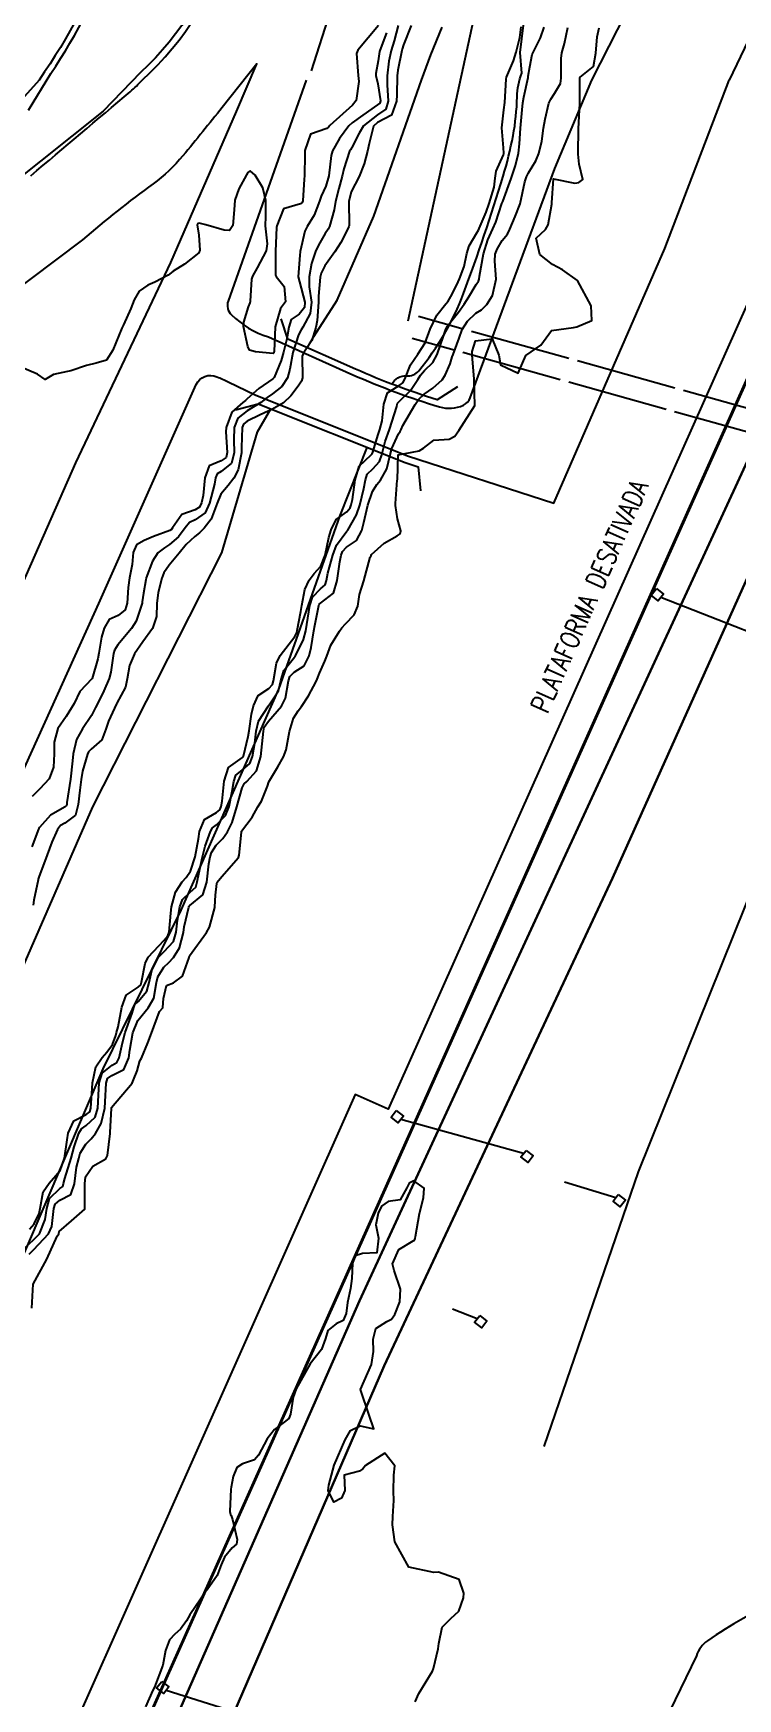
# Model space of a CAD drawing. Header units: metres. Extents: x 318500 to 325275, y 7408834 to 7428799.
# Drawn here: x 323290.4 to 323346.1, y 7418871.9 to 7419003.7 of the extents above; entities that cross this region are included whole.
import ezdxf

# ---------------------------------------------------------------- set-up
doc = ezdxf.new("R2010")
doc.units = ezdxf.units.M
doc.header["$MEASUREMENT"] = 0
doc.linetypes.add('CONTINUO', pattern=[0])
doc.linetypes.add('TRACEJADO', pattern=[8.7, 8, -0.7])
for name, color, linetype in [('CAIXA', 45, 'Continuous'), ('Canteiro', 45, 'Continuous'), ('Curvas de Nivel 1m', 11, 'Continuous'), ('Curvas de Nivel 5m', 15, 'Continuous'), ('Divisas', 45, 'Continuous'), ('Hidrografia', 140, 'Continuous'), ('Linha Férrea', 20, 'Continuous'), ('PLATAFORMA', 45, 'Continuous'), ('Pontes_Viadutos_Tubos', 190, 'Continuous'), ('Pórticos', 45, 'Continuous'), ('TEXTO', 45, 'Continuous'), ('Vias Primárias', 230, 'Continuous'), ('Vias Secundárias', 230, 'Continuous')]:
    doc.layers.add(name, color=color, linetype=linetype)
doc.styles.add('ROMANS', font='romans', dxfattribs={"height": 0.2})

msp = doc.modelspace()

# ---------------------------------------------------------------- linework, layer by layer
at = {"layer": 'CAIXA', "linetype": 'TRACEJADO', "flags": 128}
for points in [[(323374.68, 7418966.25), (323320.87, 7418981.28)], [(323373.98, 7418964.57), (323320.38, 7418979.55)]]:
    msp.add_lwpolyline(points, dxfattribs=at)
at = {"layer": 'Canteiro'}
msp.add_lwpolyline([(323290, 7418997.62), (323291.77, 7419000.51, 0.05983), (323296.96, 7419010.62, 0.200143), (323297.87, 7419015.54), (323297.37, 7419019.72, -0.116913), (323298.47, 7419027.18, -0.05708), (323300.63, 7419031.37, -0.699524), (323310.71, 7419026.93), (323305.64, 7419011.71, -0.140678), (323298.87, 7419000.61), (323295.92, 7418997.54), (323290.97, 7418993.58), (323286.86, 7418990.34)], format="xyb", dxfattribs=at)
at = {"layer": 'Curvas de Nivel 1m', "flags": 128}
for points, elevation in [([(323317.72, 7419004.33), (323316.06, 7419002.37), (323315.96, 7419002.11), (323316.1, 7419000.37), (323316.14, 7418999.89), (323315.93, 7418998.38), (323315.64, 7418998.02), (323313.86, 7418996.41), (323313.75, 7418996.27), (323313.62, 7418996.16), (323312.32, 7418995.71), (323311.89, 7418994.43), (323311.89, 7418994.12), (323311.85, 7418992.43), (323311.82, 7418992.16), (323311.71, 7418990.43), (323311.67, 7418990.3), (323311.54, 7418990.19), (323310.18, 7418989.8), (323309.65, 7418988.46), (323309.64, 7418988.32), (323309.57, 7418986.46), (323309.55, 7418984.55), (323309.6, 7418984.46), (323310.25, 7418983.65), (323310.35, 7418982.45), (323309.94, 7418981.93), (323309.54, 7418980.46), (323309.45, 7418978.52), (323309.43, 7418978.46), (323309.42, 7418978.42), (323309.38, 7418978.37), (323307.98, 7418978.48), (323307.51, 7418978.62), (323307.38, 7418978.92), (323307.03, 7418980.49), (323307.06, 7418980.84), (323307.42, 7418982.04), (323307.54, 7418982.37), (323307.57, 7418982.49), (323307.69, 7418984.25), (323307.75, 7418984.49), (323308.13, 7418985.14), (323308.85, 7418986.47), (323308.93, 7418987.03), (323308.77, 7418988.47), (323308.78, 7418989.21), (323308.78, 7418990.47), (323308.56, 7418991.48), (323307.95, 7418992.48), (323307.56, 7418992.81), (323307.36, 7418992.69), (323307.26, 7418992.49), (323306.66, 7418991.39), (323306.35, 7418990.5), (323306.29, 7418989.74), (323306.18, 7418988.5), (323305.91, 7418988.1), (323305.5, 7418988.12), (323304.04, 7418988.53), (323303.51, 7418988.67), (323303.42, 7418988.64), (323303.37, 7418988.54), (323303.5, 7418987.73), (323303.58, 7418986.54), (323303.48, 7418986.32), (323302.35, 7418985.44), (323301.46, 7418984.88), (323301.29, 7418984.75), (323301.06, 7418984.57), (323300.02, 7418984.01), (323299.45, 7418983.76), (323298.76, 7418983.28), (323298.38, 7418982.61), (323298.1, 7418981.93), (323297.53, 7418980.62), (323297.4, 7418980.35), (323296.69, 7418978.63), (323296.19, 7418977.82), (323295.36, 7418977.6), (323294.61, 7418977.41), (323293.35, 7418976.99), (323293.1, 7418976.93), (323292, 7418976.69), (323291.59, 7418976.45), (323291.34, 7418976.31), (323290.72, 7418976.71), (323289.36, 7418977.31)], 726), ([(323289.64, 7418907.49), (323290.44, 7418908.24), (323290.87, 7418908.69), (323291.34, 7418909.81), (323291.47, 7418910.69), (323291.68, 7418911.48), (323292.49, 7418912.28), (323292.72, 7418912.44), (323292.79, 7418912.67), (323292.89, 7418913.05), (323293.39, 7418914.66), (323293.63, 7418915.56), (323293.98, 7418916.65), (323294.2, 7418917), (323294.56, 7418917.25), (323295.29, 7418917.91), (323295.49, 7418918.63), (323295.56, 7418919.66), (323295.61, 7418920.63), (323295.83, 7418921.41), (323296.62, 7418922.02), (323297, 7418922.24), (323297.18, 7418922.61), (323297.45, 7418923.81), (323297.66, 7418924.61), (323298.22, 7418926.14), (323298.35, 7418926.6), (323298.43, 7418926.84), (323298.69, 7418927.07), (323299.38, 7418927.9), (323299.57, 7418928.58), (323299.77, 7418929.53), (323300.3, 7418930.57), (323300.74, 7418931.04), (323301.48, 7418931.82), (323301.7, 7418932.55), (323301.81, 7418933.51), (323301.99, 7418934.55), (323302.19, 7418935.15), (323302.81, 7418935.73), (323303.24, 7418936.11), (323303.37, 7418936.53), (323303.48, 7418937.18), (323303.79, 7418938.53), (323304, 7418939.37), (323304.41, 7418940.52), (323304.58, 7418940.81), (323304.88, 7418941.04), (323305.61, 7418941.78), (323305.88, 7418942.5), (323306.14, 7418943.72), (323306.26, 7418944.49), (323306.43, 7418944.99), (323306.93, 7418945.39), (323307.52, 7418945.9), (323307.73, 7418946.47), (323307.92, 7418947.52), (323308.03, 7418948.47), (323308.21, 7418949.25), (323308.99, 7418950.46), (323309.8, 7418951.67), (323309.99, 7418952.45), (323310.21, 7418953.27), (323311.06, 7418954.33), (323311.11, 7418954.38), (323311.15, 7418954.43), (323311.78, 7418955.72), (323311.95, 7418956.42), (323312.12, 7418957.4), (323312.28, 7418958.42), (323312.48, 7418959.06), (323313.13, 7418959.73), (323313.49, 7418960.05), (323313.6, 7418960.4), (323313.71, 7418960.97), (323314.1, 7418962.4), (323314.38, 7418963.19), (323315.19, 7418964.29), (323315.23, 7418964.33), (323315.27, 7418964.38), (323315.97, 7418965.6), (323316.22, 7418966.36), (323316.54, 7418967.67), (323316.67, 7418968.36), (323316.8, 7418968.8), (323317.25, 7418969.23), (323317.79, 7418969.81), (323317.97, 7418970.34), (323318.24, 7418971.39), (323318.57, 7418972.34), (323319.16, 7418974.17), (323319.19, 7418974.33), (323319.22, 7418974.43), (323319.32, 7418974.53), (323320.24, 7418975.42), (323320.83, 7418976.31), (323321.02, 7418976.64), (323321.36, 7418977.01), (323322.01, 7418977.65), (323322.34, 7418978.29), (323322.85, 7418979.73), (323323.04, 7418980.28), (323323.16, 7418980.52), (323323.41, 7418980.83), (323324.05, 7418981.63), (323324.5, 7418982.26), (323324.85, 7418982.84), (323325.45, 7418983.81), (323325.63, 7418984.08), (323325.68, 7418984.25), (323325.69, 7418984.48), (323326.01, 7418986.24), (323326.37, 7418987.36), (323326.77, 7418988.23), (323326.99, 7418988.76), (323327.48, 7418990.22), (323327.54, 7418990.39), (323328.21, 7418992.21), (323328.55, 7418993.23), (323328.78, 7418994.2), (323328.86, 7418994.94), (323328.96, 7418996.2), (323329.09, 7418997.65), (323329.14, 7418998.2), (323329.2, 7418998.64), (323329.55, 7419000.19), (323329.56, 7419000.3), (323329.68, 7419001.04), (323329.87, 7419002.02), (323329.94, 7419002.19), (323330.54, 7419003.35), (323330.82, 7419004.18)], 724), ([(323290.09, 7418909.05), (323290.45, 7418909.47), (323290.86, 7418910.3), (323290.93, 7418910.69), (323291.18, 7418912), (323291.64, 7418912.68), (323292.51, 7418913.7), (323292.86, 7418914.66), (323293.07, 7418916.13), (323293.15, 7418916.66), (323293.6, 7418917.62), (323294.57, 7418918.13), (323294.86, 7418918.35), (323294.95, 7418918.64), (323295.06, 7418920.18), (323295.08, 7418920.64), (323295.35, 7418921.9), (323295.84, 7418922.63), (323296.21, 7418923.05), (323296.65, 7418923.68), (323296.91, 7418924.37), (323296.98, 7418924.62), (323297.11, 7418925.06), (323297.39, 7418926.61), (323297.73, 7418927.57), (323298.7, 7418928.2), (323298.9, 7418928.39), (323298.96, 7418928.59), (323299.24, 7418930.08), (323299.49, 7418930.58), (323300.75, 7418931.93), (323301.04, 7418932.27), (323301.13, 7418932.56), (323301.28, 7418934.06), (323301.33, 7418934.55), (323301.63, 7418935.73), (323302.18, 7418936.55), (323302.49, 7418936.88), (323302.83, 7418937.38), (323303.2, 7418938.53), (323303.46, 7418939.94), (323303.55, 7418940.53), (323303.94, 7418941.47), (323304.89, 7418942.03), (323305.16, 7418942.25), (323305.25, 7418942.5), (323305.33, 7418942.93), (323305.5, 7418944.5), (323305.85, 7418945.58), (323306.95, 7418946.39), (323307, 7418946.43), (323307.02, 7418946.48), (323307.4, 7418948.04), (323307.46, 7418948.48), (323307.65, 7418949.82), (323307.82, 7418950.47), (323308.18, 7418951.3), (323309.02, 7418951.84), (323309.32, 7418952.16), (323309.4, 7418952.45), (323309.64, 7418953.86), (323309.93, 7418954.45), (323311.08, 7418955.96), (323311.24, 7418956.27), (323311.28, 7418956.43), (323311.57, 7418957.95), (323311.63, 7418958.42), (323311.88, 7418959.67), (323312.23, 7418960.42), (323312.61, 7418960.95), (323313.15, 7418961.53), (323313.49, 7418962.4), (323313.78, 7418963.8), (323313.95, 7418964.4), (323314.37, 7418965.22), (323315.21, 7418965.83), (323315.47, 7418966.13), (323315.55, 7418966.38), (323315.64, 7418966.79), (323315.86, 7418968.37), (323316.17, 7418969.45), (323317.13, 7418970.35), (323317.21, 7418970.41), (323317.27, 7418970.55), (323317.69, 7418971.95), (323317.82, 7418972.34), (323318.01, 7418973.04), (323318.13, 7418974.34), (323318.43, 7418975.25), (323319.34, 7418975.82), (323319.64, 7418976.03), (323319.8, 7418976.32), (323320.24, 7418977.45), (323320.82, 7418978.31), (323321.39, 7418979.2), (323321.8, 7418980.29), (323322.32, 7418981.38), (323323.03, 7418982.28), (323323.21, 7418982.49), (323323.44, 7418982.86), (323323.92, 7418983.8), (323324.13, 7418984.26), (323324.48, 7418985.25), (323324.69, 7418986.26), (323324.88, 7418986.87), (323325.5, 7418987.9), (323325.62, 7418988.13), (323325.67, 7418988.25), (323326.22, 7418989.55), (323326.47, 7418990.24), (323326.85, 7418991.53), (323326.93, 7418992.23), (323327.01, 7418992.79), (323327.59, 7418994.07), (323327.63, 7418994.18), (323327.63, 7418994.22), (323327.6, 7418994.63), (323327.48, 7418996.22), (323327.63, 7418997.64), (323327.7, 7418998.22), (323327.8, 7419000.08), (323327.84, 7419000.22), (323328.39, 7419001.51), (323328.61, 7419002.21), (323328.89, 7419003.38), (323329.01, 7419004.2)], 723), ([(323319.27, 7419004.33), (323318.95, 7419003.1), (323318.72, 7419002.34), (323318.53, 7419001.5), (323318.39, 7419000.34), (323318.39, 7418999.61), (323318.47, 7418998.34), (323318.28, 7418997.7), (323317.63, 7418997.26), (323316.53, 7418996.37), (323316.18, 7418995.8), (323315.59, 7418994.67), (323315.48, 7418994.49), (323315.42, 7418994.38), (323314.97, 7418992.98), (323314.84, 7418992.39), (323314.56, 7418991.41), (323314.31, 7418990.4), (323314.2, 7418989.73), (323313.82, 7418988.41), (323313.72, 7418988.2), (323313.5, 7418987.85), (323312.97, 7418986.94), (323312.73, 7418986.42), (323312.41, 7418985.48), (323312.21, 7418984.42), (323312.23, 7418983.64), (323312.4, 7418982.42), (323312.31, 7418981.53), (323311.72, 7418980.43), (323311.59, 7418980.23), (323311.39, 7418979.84), (323310.93, 7418978.44), (323310.69, 7418977.11), (323310.5, 7418976.44), (323310.05, 7418975.74), (323309.33, 7418975.17), (323308.91, 7418974.88), (323308.4, 7418974.47), (323307.31, 7418973.82), (323306.57, 7418973.24), (323306.29, 7418972.5), (323306.26, 7418971.53), (323306.28, 7418970.5), (323306.08, 7418969.68), (323305.25, 7418969.01), (323304.93, 7418968.83), (323304.81, 7418968.52), (323304.73, 7418968.01), (323304.34, 7418966.52), (323303.99, 7418965.75), (323303.2, 7418965.19), (323302.76, 7418964.98), (323302.4, 7418964.55), (323301.89, 7418963.85), (323301.17, 7418963.23), (323300.77, 7418962.97), (323300.25, 7418962.58), (323299.81, 7418961.93), (323299.32, 7418960.59), (323299.29, 7418960.44), (323299.12, 7418959.38), (323299.01, 7418958.69), (323299, 7418958.59), (323298.52, 7418957.17), (323298.16, 7418956.6), (323297.07, 7418955.3), (323296.81, 7418954.88), (323296.74, 7418954.62), (323296.52, 7418953.14), (323296.39, 7418952.63), (323295.98, 7418951.66), (323295.46, 7418950.64), (323295.3, 7418950.33), (323294.99, 7418949.7), (323294.27, 7418948.65), (323293.81, 7418947.81), (323293.54, 7418946.66), (323293.49, 7418946.12), (323293.34, 7418944.66), (323293.04, 7418942.81), (323293.03, 7418942.67), (323293, 7418942.57), (323292.9, 7418942.49), (323291.75, 7418941.82), (323290.87, 7418940.83), (323290.82, 7418940.75), (323290.8, 7418940.7), (323290.26, 7418939.3)], 724), ([(323290.26, 7418902.8), (323290.39, 7418904.7), (323291.46, 7418906.68), (323292.27, 7418908.51), (323292.41, 7418908.67), (323292.42, 7418908.69), (323292.44, 7418908.87), (323293.41, 7418909.7), (323294.47, 7418910.64), (323294.46, 7418912.64), (323294.51, 7418913.19), (323295.1, 7418914.05), (323296.14, 7418914.62), (323296.26, 7418914.88), (323296.46, 7418916.62), (323296.46, 7418916.71), (323296.57, 7418918.62), (323296.58, 7418918.68), (323298.2, 7418920.6), (323298.33, 7418920.86), (323298.61, 7418921.59), (323298.83, 7418922.38), (323298.94, 7418922.59), (323299.44, 7418923.79), (323299.73, 7418924.57), (323300.38, 7418926.27), (323300.64, 7418926.56), (323300.64, 7418926.6), (323300.69, 7418927.31), (323300.93, 7418928.34), (323301.49, 7418928.55), (323302.19, 7418929.07), (323302.72, 7418930.54), (323302.72, 7418930.56), (323302.74, 7418930.69), (323304.09, 7418932.52), (323304.33, 7418932.95), (323304.75, 7418934.51), (323304.75, 7418934.55), (323304.8, 7418935.48), (323304.91, 7418936.42), (323304.95, 7418936.51), (323305.3, 7418936.97), (323306.62, 7418938.48), (323306.67, 7418938.65), (323306.86, 7418940.48), (323306.87, 7418940.56), (323307.7, 7418941.66), (323308.17, 7418942.47), (323308.44, 7418942.93), (323308.92, 7418944.11), (323309.02, 7418944.46), (323309.74, 7418945.64), (323310.19, 7418946.44), (323310.4, 7418947), (323310.67, 7418948.43), (323310.99, 7418949.5), (323311.34, 7418950.08), (323311.61, 7418950.42), (323312.17, 7418951.26), (323312.78, 7418952.41), (323312.86, 7418952.59), (323313.04, 7418953.07), (323313.46, 7418954), (323313.63, 7418954.4), (323313.93, 7418955.26), (323314.62, 7418956.39), (323314.82, 7418956.65), (323315.09, 7418956.95), (323315.79, 7418957.68), (323316.06, 7418958.37), (323316.21, 7418959.28), (323316.55, 7418960.36), (323317.05, 7418962.24), (323317.12, 7418962.35), (323317.14, 7418962.37), (323317.16, 7418962.45), (323318.16, 7418963.35), (323319.18, 7418963.92), (323319.42, 7418964.09), (323319.47, 7418964.33), (323319.2, 7418965.27), (323319.05, 7418966.33), (323319.06, 7418966.49), (323319.19, 7418968.33), (323319.2, 7418968.37), (323319.27, 7418970.33), (323320.92, 7418970.66), (323321.28, 7418970.86), (323322.09, 7418971.49), (323323.29, 7418971.57), (323323.74, 7418971.81), (323324.07, 7418972.26), (323325.32, 7418974.25), (323325.28, 7418976.25), (323325.28, 7418976.32), (323325.11, 7418978.25), (323325.13, 7418978.51), (323325.39, 7418979.37), (323326.7, 7418979.53), (323327.23, 7418978.22), (323327.37, 7418977.47), (323328.76, 7418976.8), (323329.38, 7418978.19), (323330.55, 7418979.01), (323331.4, 7418980.17), (323333.13, 7418980.42), (323333.4, 7418980.46), (323334.58, 7418980.96), (323334.54, 7418982.12), (323333.46, 7418984.14), (323332.28, 7418984.97), (323331.47, 7418985.39), (323330.49, 7418986.18), (323330.2, 7418987.49), (323330.92, 7418988.18), (323331.14, 7418988.55), (323331.42, 7418990.17), (323331.42, 7418990.29), (323331.56, 7418992.17), (323333.26, 7418991.85), (323333.56, 7418991.89), (323333.89, 7418992.13), (323333.58, 7418993.35), (323333.51, 7418994.14), (323333.51, 7418994.22), (323333.55, 7418996.14), (323333.64, 7418998.14), (323333.64, 7419000.14), (323333.64, 7419000.17), (323333.67, 7419000.23), (323334.73, 7419001.08), (323334.91, 7419002.12), (323335.01, 7419003.42), (323335.17, 7419004.12)], 726), ([(323320.3, 7419004.32), (323319.7, 7419002.79), (323319.59, 7419002.44), (323319.56, 7419002.33), (323319.24, 7419000.77), (323319.19, 7419000.33), (323319.15, 7418998.84), (323319.14, 7418998.33), (323318.74, 7418997.23), (323317.62, 7418996.64), (323317.3, 7418996.35), (323316.98, 7418994.98), (323316.85, 7418994.36), (323316.58, 7418993.36), (323316.18, 7418992.37), (323315.55, 7418991.15), (323315.37, 7418990.38), (323315.38, 7418988.51), (323315.37, 7418988.38), (323314.73, 7418987.15), (323314.26, 7418986.4), (323313.47, 7418985.29), (323313.17, 7418984.71), (323313.09, 7418984.41), (323312.96, 7418982.9), (323312.96, 7418982.41), (323312.86, 7418980.96), (323312.75, 7418980.42), (323312.42, 7418979.39), (323311.8, 7418978.43), (323311.66, 7418978.14), (323311.69, 7418976.43), (323311.61, 7418976.16), (323311.34, 7418975.77), (323310.77, 7418975), (323310.19, 7418974.45), (323309.31, 7418973.94), (323308.35, 7418973.51), (323307.31, 7418973), (323307.02, 7418972.77), (323306.92, 7418972.49), (323306.86, 7418970.91), (323306.86, 7418970.49), (323306.59, 7418969.15), (323306.25, 7418968.5), (323305.82, 7418967.92), (323305.23, 7418967.22), (323304.95, 7418966.51), (323304.47, 7418965.25), (323303.92, 7418964.53), (323303.55, 7418964.17), (323303.18, 7418963.88), (323302.49, 7418963.23), (323301.92, 7418962.56), (323301.15, 7418961.6), (323300.73, 7418960.99), (323300.55, 7418960.58), (323300.27, 7418959.44), (323300.17, 7418958.58), (323300.13, 7418957.54), (323299.81, 7418956.58), (323299.07, 7418955.54), (323298.39, 7418954.6), (323297.99, 7418953.66), (323297.82, 7418952.61), (323297.68, 7418951.95), (323297, 7418950.68), (323296.98, 7418950.64), (323296.97, 7418950.62), (323296.35, 7418949.27), (323296.14, 7418948.63), (323295.81, 7418947.79), (323294.96, 7418947.03), (323294.77, 7418946.83), (323294.69, 7418946.64), (323294.29, 7418945.29), (323294.17, 7418944.65), (323294.06, 7418943.8), (323293.94, 7418942.65), (323293.72, 7418941.82), (323292.88, 7418941.19), (323292.55, 7418941), (323292.3, 7418940.68), (323291.86, 7418939.69), (323291.49, 7418938.69), (323290.82, 7418936.9), (323290.78, 7418936.74), (323290.77, 7418936.7), (323290.42, 7418935.08), (323290.38, 7418934.7)], 723), ([(323320.62, 7418871.63), (323320.91, 7418872.29), (323321.99, 7418874.06), (323322.07, 7418874.27), (323322.44, 7418875.84), (323322.48, 7418876.26), (323322.74, 7418877.56), (323323.43, 7418878.25), (323324.06, 7418878.83), (323324.44, 7418879.86), (323324.45, 7418880.24), (323324.09, 7418881.33), (323322.45, 7418881.91), (323322.09, 7418881.87), (323320.1, 7418882.3), (323319.01, 7418884.31), (323318.82, 7418885.64), (323318.85, 7418886.31), (323318.91, 7418887.58), (323318.9, 7418888.31), (323318.93, 7418889.58), (323318.99, 7418890.31), (323318.22, 7418891.32), (323316.68, 7418890.34), (323316.47, 7418890.08), (323316.2, 7418889.91), (323314.98, 7418889.59), (323315.05, 7418888.37), (323314.78, 7418887.76), (323314.17, 7418887.44), (323313.72, 7418888.38), (323313.77, 7418888.8), (323314.21, 7418890.38), (323315.06, 7418892.37), (323315.49, 7418893.11), (323316.25, 7418893.49), (323317.33, 7418893.25), (323316.96, 7418894.34), (323316.29, 7418896.35), (323317.15, 7418898.34), (323317.3, 7418899.36), (323317.28, 7418900.34), (323317.5, 7418901.19), (323318.36, 7418901.74), (323318.75, 7418901.93), (323318.99, 7418902.31), (323319.39, 7418903.3), (323319.45, 7418904.31), (323318.94, 7418905.78), (323318.82, 7418906.32), (323319.31, 7418907.44), (323320.45, 7418908.13), (323320.55, 7418908.19), (323320.6, 7418908.3), (323320.64, 7418908.48), (323320.95, 7418910.29), (323321.26, 7418911.52), (323321.31, 7418912.29), (323320.51, 7418912.89), (323320.13, 7418912.68), (323319.94, 7418912.31), (323319.42, 7418911.38), (323318.48, 7418911.24), (323317.94, 7418910.86), (323317.68, 7418910.33), (323317.51, 7418909.39), (323317.7, 7418908.33), (323317.58, 7418907.19), (323316.43, 7418907.12), (323315.85, 7418906.93), (323315.65, 7418906.36), (323315.6, 7418905.16), (323315.5, 7418904.36), (323315.25, 7418903.24), (323315.14, 7418902.37), (323314.92, 7418901.81), (323314.36, 7418901.55), (323313.71, 7418901.02), (323313.51, 7418900.39), (323313.2, 7418899.52), (323312.31, 7418898.4), (323311.2, 7418896.42), (323310.95, 7418895.75), (323310.74, 7418894.42), (323310.62, 7418894.06), (323310.25, 7418893.78), (323309.49, 7418893.19), (323308.89, 7418892.45), (323308.22, 7418891.16), (323307.89, 7418890.79), (323306.95, 7418890.47), (323306.49, 7418890.19), (323306.2, 7418889.48), (323306.04, 7418888.62), (323306.03, 7418888.48), (323305.94, 7418886.7), (323306, 7418886.48), (323306.05, 7418886.38), (323306.15, 7418886.07), (323306.53, 7418884.48), (323306.48, 7418884.13), (323306.12, 7418883.83), (323305.51, 7418883.08), (323305.25, 7418882.49), (323304.95, 7418881.64), (323304.14, 7418880.51), (323304.07, 7418880.43), (323302.77, 7418878.53), (323302.52, 7418878.05), (323302.03, 7418877.39), (323301.58, 7418876.99), (323301.18, 7418876.54), (323300.85, 7418875.71), (323300.63, 7418874.55), (323299.97, 7418872.8), (323299.85, 7418872.56), (323299.27, 7418871.25)], 726)]:
    msp.add_lwpolyline(points, dxfattribs=dict(at, elevation=elevation))
at = {"layer": 'Curvas de Nivel 5m', "elevation": 725, "flags": 128}
for points in [[(323290.07, 7418907.06), (323290.43, 7418907.45), (323291.59, 7418908.68), (323291.86, 7418909.27), (323292.01, 7418910.68), (323292.11, 7418911.04), (323292.48, 7418911.34), (323293.35, 7418911.79), (323293.64, 7418912.65), (323293.82, 7418913.95), (323293.98, 7418914.65), (323294.11, 7418915.06), (323294.54, 7418915.79), (323294.97, 7418916.21), (323295.31, 7418916.63), (323295.77, 7418917.42), (323296.04, 7418918.63), (323296.07, 7418919.14), (323296.16, 7418920.62), (323296.26, 7418920.97), (323296.61, 7418921.21), (323297.55, 7418921.68), (323297.94, 7418922.6), (323298.03, 7418923.21), (323298.27, 7418924.6), (323298.67, 7418925.57), (323299.48, 7418926.58), (323299.93, 7418927.34), (323300.15, 7418928.57), (323300.25, 7418929.03), (323300.73, 7418929.79), (323301.12, 7418930.17), (323301.48, 7418930.55), (323301.97, 7418931.32), (323302.27, 7418932.54), (323302.33, 7418932.98), (323302.69, 7418934.54), (323302.72, 7418934.61), (323302.79, 7418934.68), (323303.81, 7418935.52), (323304.12, 7418936.52), (323304.29, 7418937.97), (323304.39, 7418938.52), (323304.49, 7418938.87), (323304.85, 7418939.45), (323305.4, 7418939.96), (323305.77, 7418940.5), (323306.14, 7418941.24), (323306.49, 7418942.49), (323306.91, 7418943.97), (323307.09, 7418944.3), (323307.3, 7418944.48), (323308.06, 7418945.34), (323308.4, 7418946.47), (323308.46, 7418946.97), (323308.6, 7418948.46), (323308.67, 7418948.77), (323308.99, 7418949.26), (323310.02, 7418950.44), (323310.36, 7418951.09), (323310.58, 7418952.44), (323310.68, 7418952.79), (323311.04, 7418953.14), (323311.83, 7418953.64), (323312.22, 7418954.42), (323312.39, 7418955.1), (323312.6, 7418956.41), (323312.66, 7418956.84), (323312.98, 7418958.41), (323313.01, 7418958.51), (323313.11, 7418958.61), (323314.14, 7418959.38), (323314.45, 7418960.39), (323314.64, 7418961.87), (323314.75, 7418962.39), (323314.86, 7418962.69), (323315.17, 7418963.02), (323315.98, 7418963.57), (323316.39, 7418964.36), (323316.56, 7418964.99), (323316.87, 7418966.36), (323317.23, 7418967.43), (323317.59, 7418968), (323317.86, 7418968.34), (323318.37, 7418969.22), (323318.64, 7418970.34), (323318.76, 7418970.85), (323319.29, 7418971.99), (323319.43, 7418972.19), (323319.5, 7418972.33), (323319.63, 7418972.66), (323320.6, 7418974.31), (323320.9, 7418974.73), (323321.33, 7418975.14), (323322.02, 7418975.61), (323322.75, 7418976.28), (323322.99, 7418976.65), (323323.37, 7418977.55), (323323.55, 7418978.1), (323323.61, 7418978.27), (323324.08, 7418979.58), (323324.34, 7418980.26), (323324.74, 7418980.92), (323325.42, 7418981.55), (323325.85, 7418981.82), (323326.29, 7418982.24), (323326.72, 7418982.95), (323327.03, 7418984.23), (323326.91, 7418985.67), (323326.95, 7418986.23), (323327.09, 7418986.62), (323327.5, 7418987.29), (323327.92, 7418987.8), (323328.1, 7418988.21), (323328.52, 7418989.21), (323328.91, 7418990.2), (323329.3, 7418991.94), (323329.38, 7418992.19), (323329.42, 7418992.33), (323329.57, 7418992.66), (323330.16, 7418993.61), (323330.41, 7418994.18), (323330.63, 7418995.15), (323330.77, 7418996.18), (323330.89, 7418996.91), (323331.2, 7418998.17), (323331.34, 7418998.48), (323331.65, 7418998.93), (323332.1, 7418999.73), (323332.16, 7419000.16), (323332.16, 7419001.7), (323332.22, 7419002.16), (323332.43, 7419002.88), (323332.7, 7419004.16)], [(323318.33, 7419003.73), (323317.81, 7419002.35), (323317.79, 7419002.26), (323317.69, 7419001.53), (323317.5, 7419000.52), (323317.51, 7419000.35), (323317.66, 7418999.69), (323317.86, 7418998.35), (323317.82, 7418998.17), (323317.64, 7418998.03), (323316.48, 7418997.22), (323315.62, 7418996.61), (323315.37, 7418996.38), (323314.63, 7418995.37), (323314.06, 7418994.4), (323313.95, 7418994.03), (323313.78, 7418992.41), (323313.55, 7418991.61), (323313.16, 7418990.8), (323313.03, 7418990.42), (323312.63, 7418989.31), (323312.06, 7418988.42), (323311.88, 7418988.05), (323311.51, 7418986.43), (323311.51, 7418986.4), (323311.48, 7418986.13), (323311.36, 7418984.43), (323311.45, 7418984.03), (323311.89, 7418982.43), (323311.86, 7418981.99), (323311.42, 7418981.48), (323310.79, 7418981.05), (323310.6, 7418980.44), (323310.46, 7418979.51), (323310.19, 7418978.45), (323310.01, 7418977.81), (323309.44, 7418976.46), (323309.4, 7418976.41), (323309.35, 7418976.36), (323308.23, 7418975.58), (323307.32, 7418974.76), (323307.18, 7418974.63), (323306.96, 7418974.49), (323306.1, 7418973.72), (323305.65, 7418972.51), (323305.63, 7418972.17), (323305.73, 7418970.51), (323305.64, 7418970.13), (323305.26, 7418969.87), (323304.32, 7418969.46), (323303.97, 7418968.53), (323303.83, 7418967.13), (323303.71, 7418966.53), (323303.55, 7418966.2), (323303.21, 7418965.99), (323302.15, 7418965.61), (323301.4, 7418964.57), (323301.32, 7418964.44), (323301.19, 7418964.35), (323299.89, 7418963.87), (323299.17, 7418963.57), (323298.55, 7418963.22), (323298.3, 7418962.6), (323298.22, 7418961.67), (323298.01, 7418960.61), (323297.9, 7418959.84), (323297.83, 7418958.61), (323297.65, 7418958.06), (323297.1, 7418957.62), (323296.4, 7418957.31), (323296.01, 7418956.63), (323295.79, 7418955.91), (323295.57, 7418954.63), (323295.5, 7418954.19), (323295.06, 7418952.64), (323295.05, 7418952.62), (323295.03, 7418952.6), (323294.07, 7418951.6), (323293.63, 7418950.66), (323292.99, 7418949.62), (323292.32, 7418948.68), (323292.05, 7418947.6), (323292.04, 7418946.68), (323291.99, 7418945.63), (323291.64, 7418944.69), (323290.91, 7418943.89), (323290.31, 7418943.3)]]:
    msp.add_lwpolyline(points, dxfattribs=at)
at = {"layer": 'Divisas'}
msp.add_lwpolyline([(323330.81, 7418891.84), (323338.29, 7418913.59), (323351.48, 7418946.38), (323357.12, 7418962.04), (323377.47, 7418956.48), (323384.26, 7418954.62), (323385.36, 7418954.32), (323386.74, 7418960.1), (323382.32, 7418962.81), (323383.03, 7418965.13), (323381.49, 7418965.6), (323389.03, 7419001.28)], dxfattribs=at)
at = {"layer": 'Hidrografia'}
for points in [[(323312.08, 7418978.82), (323312.6, 7418979.69), (323314.45, 7418982.57), (323317.33, 7418989.24), (323321.12, 7419000), (323321.84, 7419002), (323322.74, 7419004.19)], [(323257.69, 7418859.86), (323267.04, 7418880.12), (323273.67, 7418894.53), (323279.81, 7418908.06), (323288.51, 7418927.36), (323295.09, 7418942.48), (323305.31, 7418962.59), (323308.14, 7418972.17), (323309.2, 7418973.97)], [(323197.42, 7418699.95), (323199.56, 7418703.71), (323208.7, 7418719.2), (323217.84, 7418738.4), (323220.05, 7418743.28), (323221.02, 7418746.63), (323224.7, 7418757.56), (323230.83, 7418773.47), (323234.85, 7418784.51), (323237.6, 7418791.03), (323241.65, 7418800.2), (323246.58, 7418812.64), (323253.77, 7418828.45), (323259.62, 7418841.58), (323266.44, 7418856.97), (323272.85, 7418870.89), (323279.4, 7418885.93), (323285.63, 7418898.99), (323289.77, 7418907.37), (323295.91, 7418921.74), (323302.08, 7418934.29), (323309.82, 7418951.8), (323314.67, 7418965.54), (323316.8, 7418970.93)]]:
    msp.add_lwpolyline(points, dxfattribs=at)
msp.add_lwpolyline([(323318.77, 7418975.93, -0.299101), (323319.92, 7418976.58, 0.242186), (323320.89, 7418976.99, 0.083065), (323324.44, 7418983.11, 0.016695), (323327.57, 7418992.38, 0.027163), (323328.36, 7418995.6, 0.039801), (323328.68, 7418998.66, -0.084111), (323329.05, 7419000.55), (323328.93, 7419002.19), (323329.2, 7419004.55)], format="xyb", dxfattribs=at)
at = {"layer": 'Linha Férrea'}
for points in [[(323843.71, 7420529.86, -0.339852), (323771.4, 7420065.59), (323704.49, 7420002.47, 0.137972), (323573.12, 7419776.14), (323569.02, 7419760.26, 0.009911), (323565.27, 7419744.04), (323557.57, 7419705.29), (323544.41, 7419647.35), (323509.55, 7419502.3), (323475.42, 7419363.32), (323454.17, 7419264.77, -0.048865), (323374.49, 7419022.07), (323336.22, 7418936.84), (323318.17, 7418898.23), (323303.7, 7418864.83, 0.016709)], [(323303.7, 7418864.83), (323318.17, 7418898.23), (323336.22, 7418936.84), (323374.49, 7419022.07, 0.048865), (323454.17, 7419264.77), (323475.42, 7419363.32), (323509.55, 7419502.3), (323544.41, 7419647.35), (323557.57, 7419705.29), (323565.27, 7419744.04, -0.009911), (323569.02, 7419760.26), (323573.12, 7419776.14, -0.137972), (323704.49, 7420002.47), (323771.4, 7420065.59, 0.339852), (323843.71, 7420529.86, 0.104587)], [(323840.15, 7420527.89, -0.339824), (323768.6, 7420068.54), (323704.14, 7420007.76, 0.140169), (323569.28, 7419777.13), (323565.15, 7419761.39, -0.000234), (323561.23, 7419744.64), (323553.45, 7419705.87), (323540.36, 7419648.04), (323505.53, 7419503.28), (323471.39, 7419364.25), (323450.12, 7419265.65, -0.047372), (323375.49, 7419034.63), (323347.08, 7418970.2), (323316.21, 7418903.38), (323295.96, 7418857.36)], [(323295.96, 7418857.36), (323316.21, 7418903.38), (323347.08, 7418970.2), (323375.49, 7419034.63, 0.047372), (323450.12, 7419265.65), (323471.39, 7419364.25), (323505.53, 7419503.28), (323540.36, 7419648.04), (323553.45, 7419705.87), (323561.23, 7419744.64, 0.000234), (323565.15, 7419761.39), (323569.28, 7419777.13, -0.140169), (323704.14, 7420007.76), (323768.6, 7420068.54, 0.339824), (323840.15, 7420527.89, 0.098634)]]:
    msp.add_lwpolyline(points, format="xyb", dxfattribs=at)
at = {"layer": 'PLATAFORMA', "linetype": 'CONTINUO'}
for points in [[(323259.9, 7418788.67, 726.66), (323255.55, 7418779.04, 726.6), (323258.08, 7418777.84, 726.66), (323356.08, 7418996.92, 728.1), (323353.86, 7418997.88, 728.01), (323318.47, 7418918.55, 727.32), (323315.86, 7418919.72, 727.32), (323276.14, 7418830.44, 726.96)], [(323258.11, 7418777.74, 725.63), (323356.16, 7418996.96, 726.65), (323356.08, 7418996.92, 728.1)]]:
    msp.add_polyline3d(points, dxfattribs=at)
at = {"layer": 'Pontes_Viadutos_Tubos'}
msp.add_lwpolyline([(323323.95, 7418975.71), (323322.34, 7418974.7, -0.029847), (323315.89, 7418977.12), (323310.54, 7418979.5), (323310.01, 7418981.11)], format="xyb", dxfattribs=at)
msp.add_lwpolyline([(323306.38, 7418973.91), (323308.19, 7418974.37), (323319.82, 7418969.73), (323320.86, 7418969.39), (323321.03, 7418967.5)], dxfattribs=at)
at = {"layer": 'Pórticos'}
for points in [[(323339.7, 7418959.76), (323340.26, 7418959.31), (323339.85, 7418958.79), (323339.29, 7418959.23)], [(323319.11, 7418918.44), (323319.68, 7418918), (323319.27, 7418917.48), (323318.7, 7418917.92)], [(323329.39, 7418915.29), (323329.95, 7418914.85), (323329.55, 7418914.33), (323328.98, 7418914.77)], [(323336.68, 7418911.79), (323337.25, 7418911.34), (323336.84, 7418910.82), (323336.27, 7418911.27)], [(323325.72, 7418902.22), (323326.28, 7418901.77), (323325.88, 7418901.25), (323325.31, 7418901.69)], [(323300.55, 7418873.26), (323301.12, 7418872.82), (323300.71, 7418872.3), (323300.15, 7418872.74)]]:
    msp.add_lwpolyline(points, close=True, dxfattribs=at)
for points in [[(323353.12, 7418953.92), (323340.06, 7418959.05)], [(323329.18, 7418915.03), (323319.47, 7418917.74)], [(323336.48, 7418911.53), (323332.44, 7418912.76)], [(323325.52, 7418901.95), (323323.57, 7418902.71)], [(323300.91, 7418872.56), (323309.02, 7418870)]]:
    msp.add_lwpolyline(points, dxfattribs=at)
at = {"layer": 'TEXTO', "linetype": 'CONTINUO'}
msp.add_polyline3d([(323320.05, 7418980.95, 0), (323326.72, 7419011.64, 0)], dxfattribs=at)
at = {"layer": 'Vias Primárias'}
for points in [[(323715.64, 7420145.55, 0), (323709.04, 7420132.94)], [(323831.09, 7420001.79, 0), (323833.84, 7420008.44, 0.220888)], [(323290.18, 7418992.42, 0.000446), (323298.06, 7418999.08, 0.03475), (323299, 7419000, 0.141787), (323306.13, 7419011.55), (323311.22, 7419026.83, 0.703455), (323300.26, 7419031.72, 0.056124), (323298.06, 7419027.45, 0.11695), (323296.94, 7419019.85), (323297.44, 7419015.65, -0.202117), (323296.56, 7419010.91, -0.06344), (323290.85, 7419000), (323284.55, 7418992.99)], [(323284.37, 7418948.43), (323293.75, 7418969.7), (323301.28, 7418985.55), (323306.48, 7418997.5), (323308.07, 7419001.28), (323305.34, 7418997.84, -0.005131), (323302.23, 7418994.01, -0.062198), (323299.87, 7418991.79, 0.02042), (323294.29, 7418987.36), (323285.91, 7418981.07)], [(323254.48, 7418868.33), (323266.79, 7418895.3), (323275.58, 7418913.45), (323281.16, 7418926.78), (323295.57, 7418958.58), (323303.27, 7418975.91, -0.401265), (323304.92, 7418976.52, -0.010712), (323305.82, 7418976.11), (323307.95, 7418975.09), (323320.01, 7418970.27), (323331.59, 7418966.5), (323340.37, 7418986.66), (323345.46, 7419000)], [(323311.98, 7419000), (323305.81, 7418982.51, 0.29326), (323306.07, 7418981.41, 0.11485), (323308.99, 7418979.67), (323315.69, 7418976.68, 0.031336), (323322.53, 7418974.14, 0.180207), (323324.43, 7418974.26, 0.207158), (323324.96, 7418974.84), (323331.67, 7418993), (323334.58, 7419000)], [(323395.38, 7418856.56), (323363.06, 7418876.18), (323357.49, 7418879.39, 0.094175), (323355.17, 7418880.2, 0.10187), (323350.78, 7418879.95, 0.06425), (323346.56, 7418878.23, 0.021258), (323343.75, 7418876.48, 0.169969), (323342.87, 7418875.28), (323333.63, 7418856.24)]]:
    msp.add_lwpolyline(points, format="xyb", dxfattribs=at)
msp.add_lwpolyline([(323315.38, 7419010.16), (323312.38, 7419000.73)], dxfattribs=at)
at = {"layer": 'Vias Secundárias'}
msp.add_lwpolyline([(323334.58, 7419000), (323346.16, 7419022.68), (323356.25, 7419044.14), (323372.86, 7419085.16), (323389.55, 7419125.16), (323402.87, 7419158.74), (323406.42, 7419156.39), (323396.48, 7419125.62), (323393.44, 7419123.43), (323380.34, 7419088.3), (323355.67, 7419021.33), (323345.46, 7419000)], dxfattribs=at)

# ---------------------------------------------------------------- texts
at = {"layer": 'TEXTO', "style": 'ROMANS', "width": 0.8}
msp.add_text('PLATAFORMA DESATIVADA', height=1.5, rotation=66.1135, dxfattribs=at).set_placement((323331.07, 7418949.79))

doc.saveas('drawing.dxf')
